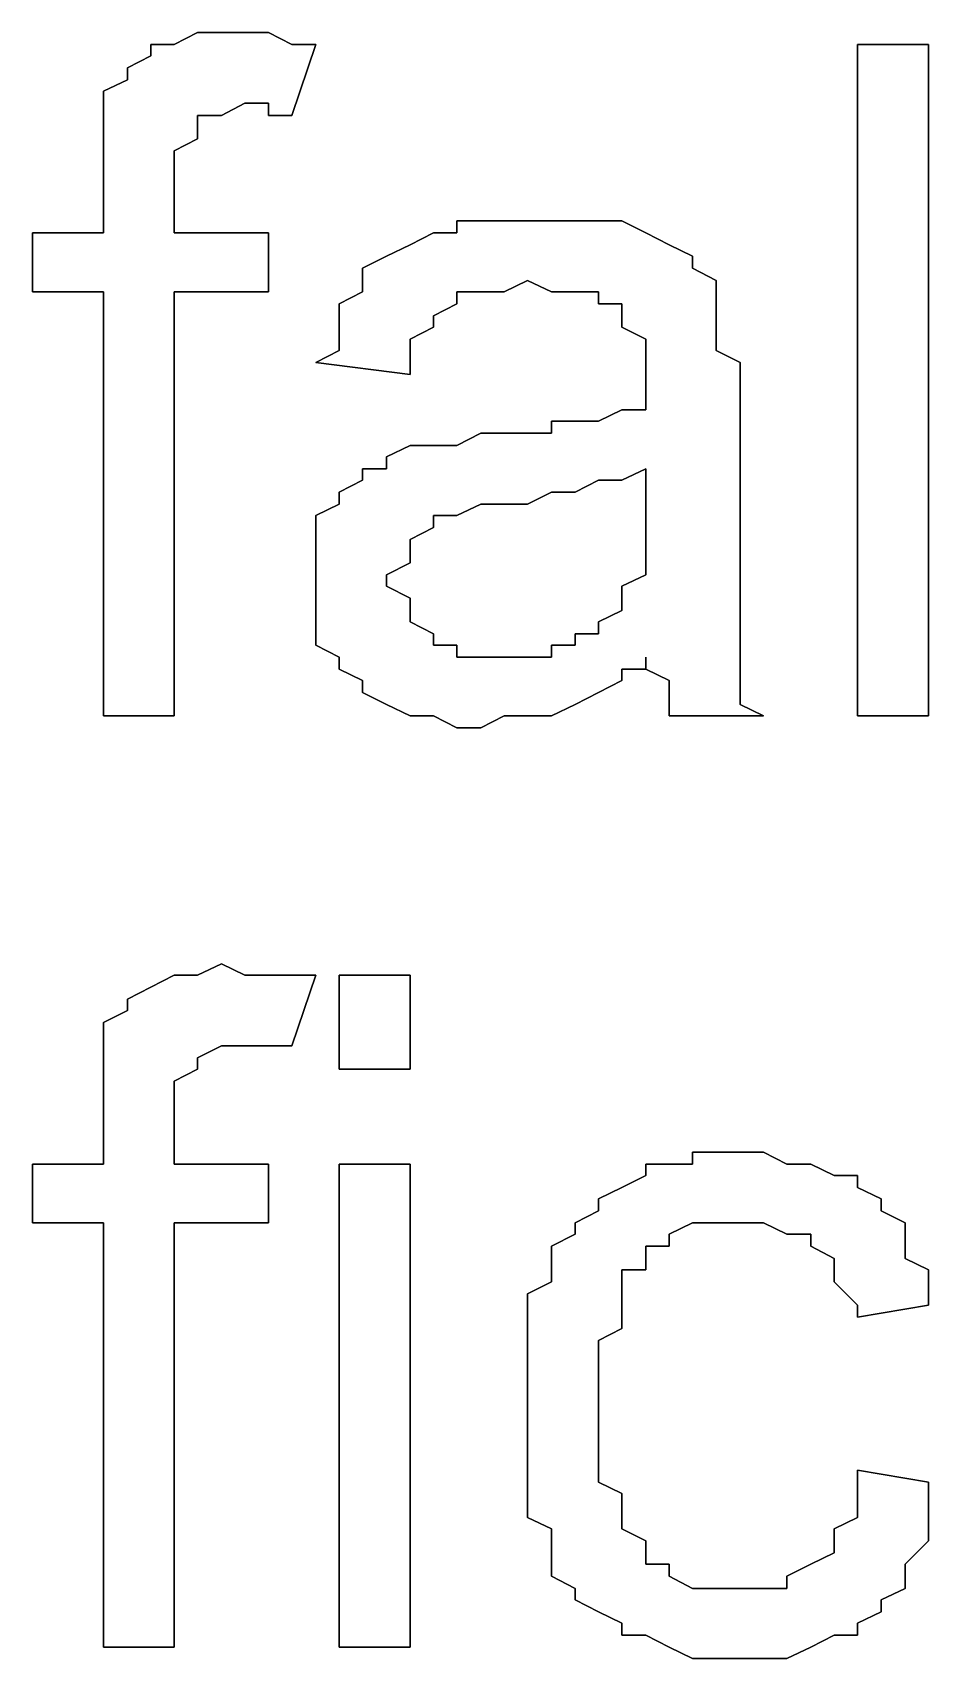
# Model space of a CAD drawing. Header units: metres. Extents: x 2.9 to 42.8, y 1.7 to 28.7.
# Drawn here: x 40.3401 to 40.4742, y 14.9243 to 15.1677 of the extents above; entities that cross this region are included whole.
import ezdxf

# ---------------------------------------------------------------- set-up
doc = ezdxf.new("R2010")
doc.units = ezdxf.units.M
doc.layers.add('GRIS', color=8, linetype='Continuous')

msp = doc.modelspace()

# ---------------------------------------------------------------- linework, layer by layer
at = {"layer": 'GRIS', "lineweight": -3}
for points in [[(40.3648, 15.1677), (40.3613, 15.1659), (40.3648, 15.1677)], [(40.3684, 15.1677), (40.3648, 15.1677), (40.3684, 15.1677)], [(40.3719, 15.1677), (40.3684, 15.1677), (40.3719, 15.1677)], [(40.3754, 15.1677), (40.3719, 15.1677), (40.3754, 15.1677)], [(40.3789, 15.1659), (40.3754, 15.1677), (40.3789, 15.1659)], [(40.3578, 15.1642), (40.3543, 15.1624), (40.3578, 15.1642)], [(40.3613, 15.1659), (40.3578, 15.1659), (40.3613, 15.1659)], [(40.3578, 15.1659), (40.3578, 15.1642), (40.3578, 15.1659)], [(40.3789, 15.1553), (40.3825, 15.1659), (40.3789, 15.1553)], [(40.3825, 15.1659), (40.3789, 15.1659), (40.3825, 15.1659)], [(40.4742, 15.1659), (40.4636, 15.1659), (40.4742, 15.1659)], [(40.4636, 15.1659), (40.4636, 15.0654), (40.4636, 15.1659)], [(40.4742, 15.0654), (40.4742, 15.1659), (40.4742, 15.0654)], [(40.3543, 15.1624), (40.3543, 15.1606), (40.3543, 15.1624)], [(40.3543, 15.1606), (40.3507, 15.1589), (40.3543, 15.1606)], [(40.3507, 15.1589), (40.3507, 15.1571), (40.3507, 15.1589)], [(40.3507, 15.1571), (40.3507, 15.1553), (40.3507, 15.1571)], [(40.3684, 15.1553), (40.3719, 15.1571), (40.3684, 15.1553)], [(40.3719, 15.1571), (40.3754, 15.1571), (40.3719, 15.1571)], [(40.3754, 15.1571), (40.3754, 15.1553), (40.3754, 15.1571)], [(40.3507, 15.1553), (40.3507, 15.1536), (40.3507, 15.1553)], [(40.3648, 15.1536), (40.3648, 15.1553), (40.3648, 15.1536)], [(40.3648, 15.1553), (40.3684, 15.1553), (40.3648, 15.1553)], [(40.3754, 15.1553), (40.3789, 15.1553), (40.3754, 15.1553)], [(40.3507, 15.1536), (40.3507, 15.1518), (40.3507, 15.1536)], [(40.3507, 15.1518), (40.3507, 15.1483), (40.3507, 15.1518)], [(40.3613, 15.15), (40.3648, 15.1518), (40.3613, 15.15)], [(40.3648, 15.1518), (40.3648, 15.1536), (40.3648, 15.1518)], [(40.3613, 15.1483), (40.3613, 15.15), (40.3613, 15.1483)], [(40.3507, 15.1483), (40.3507, 15.1465), (40.3507, 15.1483)], [(40.3613, 15.1448), (40.3613, 15.1483), (40.3613, 15.1448)], [(40.3507, 15.1465), (40.3507, 15.1377), (40.3507, 15.1465)], [(40.3613, 15.1377), (40.3613, 15.1448), (40.3613, 15.1377)], [(40.4072, 15.1395), (40.4036, 15.1395), (40.4072, 15.1395)], [(40.4036, 15.1395), (40.4036, 15.1377), (40.4036, 15.1395)], [(40.4107, 15.1395), (40.4072, 15.1395), (40.4107, 15.1395)], [(40.4142, 15.1395), (40.4107, 15.1395), (40.4142, 15.1395)], [(40.4178, 15.1395), (40.4142, 15.1395), (40.4178, 15.1395)], [(40.4213, 15.1395), (40.4178, 15.1395), (40.4213, 15.1395)], [(40.4248, 15.1395), (40.4213, 15.1395), (40.4248, 15.1395)], [(40.4283, 15.1395), (40.4248, 15.1395), (40.4283, 15.1395)], [(40.4319, 15.1377), (40.4283, 15.1395), (40.4319, 15.1377)], [(40.3507, 15.1377), (40.3401, 15.1377), (40.3507, 15.1377)], [(40.3401, 15.1377), (40.3401, 15.1289), (40.3401, 15.1377)], [(40.3754, 15.1377), (40.3613, 15.1377), (40.3754, 15.1377)], [(40.3754, 15.1289), (40.3754, 15.1377), (40.3754, 15.1289)], [(40.4001, 15.1377), (40.3966, 15.1359), (40.4001, 15.1377)], [(40.4036, 15.1377), (40.4001, 15.1377), (40.4036, 15.1377)], [(40.4354, 15.1359), (40.4319, 15.1377), (40.4354, 15.1359)], [(40.3966, 15.1359), (40.3931, 15.1342), (40.3966, 15.1359)], [(40.4389, 15.1342), (40.4354, 15.1359), (40.4389, 15.1342)], [(40.3931, 15.1342), (40.3895, 15.1324), (40.3931, 15.1342)], [(40.3895, 15.1324), (40.3895, 15.1306), (40.3895, 15.1324)], [(40.4389, 15.1324), (40.4389, 15.1342), (40.4389, 15.1324)], [(40.4424, 15.1306), (40.4389, 15.1324), (40.4424, 15.1306)], [(40.3895, 15.1306), (40.3895, 15.1289), (40.3895, 15.1306)], [(40.4107, 15.1289), (40.4142, 15.1306), (40.4107, 15.1289)], [(40.4142, 15.1306), (40.4178, 15.1289), (40.4142, 15.1306)], [(40.4424, 15.1289), (40.4424, 15.1306), (40.4424, 15.1289)], [(40.3401, 15.1289), (40.3507, 15.1289), (40.3401, 15.1289)], [(40.3507, 15.1289), (40.3507, 15.0654), (40.3507, 15.1289)], [(40.3613, 15.0654), (40.3613, 15.1289), (40.3613, 15.0654)], [(40.3613, 15.1289), (40.3754, 15.1289), (40.3613, 15.1289)], [(40.3895, 15.1289), (40.386, 15.1271), (40.3895, 15.1289)], [(40.4036, 15.1271), (40.4036, 15.1289), (40.4036, 15.1271)], [(40.4036, 15.1289), (40.4072, 15.1289), (40.4036, 15.1289)], [(40.4072, 15.1289), (40.4107, 15.1289), (40.4072, 15.1289)], [(40.4178, 15.1289), (40.4213, 15.1289), (40.4178, 15.1289)], [(40.4213, 15.1289), (40.4248, 15.1289), (40.4213, 15.1289)], [(40.4248, 15.1289), (40.4248, 15.1271), (40.4248, 15.1289)], [(40.4424, 15.1253), (40.4424, 15.1289), (40.4424, 15.1253)], [(40.386, 15.1271), (40.386, 15.1253), (40.386, 15.1271)], [(40.386, 15.1253), (40.386, 15.1236), (40.386, 15.1253)], [(40.4001, 15.1253), (40.4036, 15.1271), (40.4001, 15.1253)], [(40.4001, 15.1236), (40.4001, 15.1253), (40.4001, 15.1236)], [(40.4248, 15.1271), (40.4283, 15.1271), (40.4248, 15.1271)], [(40.4283, 15.1271), (40.4283, 15.1253), (40.4283, 15.1271)], [(40.4283, 15.1253), (40.4283, 15.1236), (40.4283, 15.1253)], [(40.4424, 15.1236), (40.4424, 15.1253), (40.4424, 15.1236)], [(40.386, 15.1236), (40.386, 15.1201), (40.386, 15.1236)], [(40.3966, 15.1218), (40.4001, 15.1236), (40.3966, 15.1218)], [(40.4283, 15.1236), (40.4319, 15.1218), (40.4283, 15.1236)], [(40.4424, 15.1218), (40.4424, 15.1236), (40.4424, 15.1218)], [(40.386, 15.1201), (40.3825, 15.1183), (40.386, 15.1201)], [(40.3966, 15.1201), (40.3966, 15.1218), (40.3966, 15.1201)], [(40.3966, 15.1165), (40.3966, 15.1201), (40.3966, 15.1165)], [(40.4319, 15.1218), (40.4319, 15.1201), (40.4319, 15.1218)], [(40.4319, 15.1201), (40.4319, 15.1183), (40.4319, 15.1201)], [(40.4424, 15.1201), (40.4424, 15.1218), (40.4424, 15.1201)], [(40.446, 15.1183), (40.4424, 15.1201), (40.446, 15.1183)], [(40.3825, 15.1183), (40.3966, 15.1165), (40.3825, 15.1183)], [(40.4319, 15.1183), (40.4319, 15.1148), (40.4319, 15.1183)], [(40.446, 15.1148), (40.446, 15.1183), (40.446, 15.1148)], [(40.4319, 15.1148), (40.4319, 15.1112), (40.4319, 15.1148)], [(40.446, 15.113), (40.446, 15.1148), (40.446, 15.113)], [(40.446, 15.0971), (40.446, 15.113), (40.446, 15.0971)], [(40.4283, 15.1112), (40.4248, 15.1095), (40.4283, 15.1112)], [(40.4319, 15.1112), (40.4283, 15.1112), (40.4319, 15.1112)], [(40.4213, 15.1095), (40.4178, 15.1095), (40.4213, 15.1095)], [(40.4178, 15.1095), (40.4178, 15.1077), (40.4178, 15.1095)], [(40.4248, 15.1095), (40.4213, 15.1095), (40.4248, 15.1095)], [(40.3966, 15.1059), (40.3931, 15.1042), (40.3966, 15.1059)], [(40.4001, 15.1059), (40.3966, 15.1059), (40.4001, 15.1059)], [(40.4036, 15.1059), (40.4001, 15.1059), (40.4036, 15.1059)], [(40.4072, 15.1077), (40.4036, 15.1059), (40.4072, 15.1077)], [(40.4107, 15.1077), (40.4072, 15.1077), (40.4107, 15.1077)], [(40.4142, 15.1077), (40.4107, 15.1077), (40.4142, 15.1077)], [(40.4178, 15.1077), (40.4142, 15.1077), (40.4178, 15.1077)], [(40.3931, 15.1042), (40.3931, 15.1024), (40.3931, 15.1042)], [(40.3895, 15.1007), (40.386, 15.0989), (40.3895, 15.1007)], [(40.3931, 15.1024), (40.3895, 15.1024), (40.3931, 15.1024)], [(40.3895, 15.1024), (40.3895, 15.1007), (40.3895, 15.1024)], [(40.4213, 15.0989), (40.4248, 15.1007), (40.4213, 15.0989)], [(40.4248, 15.1007), (40.4283, 15.1007), (40.4248, 15.1007)], [(40.4283, 15.1007), (40.4319, 15.1024), (40.4283, 15.1007)], [(40.4319, 15.1024), (40.4319, 15.0971), (40.4319, 15.1024)], [(40.386, 15.0989), (40.386, 15.0971), (40.386, 15.0989)], [(40.4142, 15.0971), (40.4178, 15.0989), (40.4142, 15.0971)], [(40.4178, 15.0989), (40.4213, 15.0989), (40.4178, 15.0989)], [(40.386, 15.0971), (40.3825, 15.0954), (40.386, 15.0971)], [(40.4036, 15.0954), (40.4072, 15.0971), (40.4036, 15.0954)], [(40.4072, 15.0971), (40.4107, 15.0971), (40.4072, 15.0971)], [(40.4107, 15.0971), (40.4142, 15.0971), (40.4107, 15.0971)], [(40.4319, 15.0971), (40.4319, 15.0936), (40.4319, 15.0971)], [(40.446, 15.0918), (40.446, 15.0971), (40.446, 15.0918)], [(40.3825, 15.0954), (40.3825, 15.0936), (40.3825, 15.0954)], [(40.3825, 15.0936), (40.3825, 15.0918), (40.3825, 15.0936)], [(40.3966, 15.0918), (40.4001, 15.0936), (40.3966, 15.0918)], [(40.4001, 15.0936), (40.4001, 15.0954), (40.4001, 15.0936)], [(40.4001, 15.0954), (40.4036, 15.0954), (40.4001, 15.0954)], [(40.4319, 15.0936), (40.4319, 15.0918), (40.4319, 15.0936)], [(40.3825, 15.0918), (40.3825, 15.0901), (40.3825, 15.0918)], [(40.3966, 15.0883), (40.3966, 15.0918), (40.3966, 15.0883)], [(40.4319, 15.0918), (40.4319, 15.0901), (40.4319, 15.0918)], [(40.446, 15.0901), (40.446, 15.0918), (40.446, 15.0901)], [(40.3825, 15.0901), (40.3825, 15.0883), (40.3825, 15.0901)], [(40.4319, 15.0901), (40.4319, 15.0865), (40.4319, 15.0901)], [(40.446, 15.0865), (40.446, 15.0901), (40.446, 15.0865)], [(40.3825, 15.0883), (40.3825, 15.0848), (40.3825, 15.0883)], [(40.3931, 15.0865), (40.3966, 15.0883), (40.3931, 15.0865)], [(40.3931, 15.0848), (40.3931, 15.0865), (40.3931, 15.0848)], [(40.4319, 15.0865), (40.4283, 15.0848), (40.4319, 15.0865)], [(40.446, 15.083), (40.446, 15.0865), (40.446, 15.083)], [(40.3825, 15.0848), (40.3825, 15.083), (40.3825, 15.0848)], [(40.3966, 15.083), (40.3931, 15.0848), (40.3966, 15.083)], [(40.4283, 15.0848), (40.4283, 15.083), (40.4283, 15.0848)], [(40.3825, 15.083), (40.3825, 15.0795), (40.3825, 15.083)], [(40.3966, 15.0812), (40.3966, 15.083), (40.3966, 15.0812)], [(40.3966, 15.0795), (40.3966, 15.0812), (40.3966, 15.0795)], [(40.4283, 15.0812), (40.4248, 15.0795), (40.4283, 15.0812)], [(40.4283, 15.083), (40.4283, 15.0812), (40.4283, 15.083)], [(40.446, 15.0812), (40.446, 15.083), (40.446, 15.0812)], [(40.446, 15.0795), (40.446, 15.0812), (40.446, 15.0795)], [(40.3825, 15.0795), (40.3825, 15.0777), (40.3825, 15.0795)], [(40.4001, 15.0777), (40.3966, 15.0795), (40.4001, 15.0777)], [(40.4248, 15.0795), (40.4248, 15.0777), (40.4248, 15.0795)], [(40.446, 15.0777), (40.446, 15.0795), (40.446, 15.0777)], [(40.3825, 15.0777), (40.3825, 15.076), (40.3825, 15.0777)], [(40.4001, 15.076), (40.4001, 15.0777), (40.4001, 15.076)], [(40.4248, 15.0777), (40.4213, 15.0777), (40.4248, 15.0777)], [(40.4213, 15.0777), (40.4213, 15.076), (40.4213, 15.0777)], [(40.446, 15.076), (40.446, 15.0777), (40.446, 15.076)], [(40.3825, 15.076), (40.386, 15.0742), (40.3825, 15.076)], [(40.386, 15.0742), (40.386, 15.0724), (40.386, 15.0742)], [(40.4036, 15.076), (40.4001, 15.076), (40.4036, 15.076)], [(40.4036, 15.0742), (40.4036, 15.076), (40.4036, 15.0742)], [(40.4072, 15.0742), (40.4036, 15.0742), (40.4072, 15.0742)], [(40.4107, 15.0742), (40.4072, 15.0742), (40.4107, 15.0742)], [(40.4142, 15.0742), (40.4107, 15.0742), (40.4142, 15.0742)], [(40.4178, 15.0742), (40.4142, 15.0742), (40.4178, 15.0742)], [(40.4213, 15.076), (40.4178, 15.076), (40.4213, 15.076)], [(40.4178, 15.076), (40.4178, 15.0742), (40.4178, 15.076)], [(40.4319, 15.0742), (40.4319, 15.0724), (40.4319, 15.0742)], [(40.4319, 15.0724), (40.4319, 15.0742), (40.4319, 15.0724)], [(40.446, 15.0742), (40.446, 15.076), (40.446, 15.0742)], [(40.446, 15.0724), (40.446, 15.0742), (40.446, 15.0724)], [(40.386, 15.0724), (40.3895, 15.0707), (40.386, 15.0724)], [(40.4283, 15.0707), (40.4283, 15.0724), (40.4283, 15.0707)], [(40.4283, 15.0724), (40.4319, 15.0724), (40.4283, 15.0724)], [(40.4319, 15.0724), (40.4354, 15.0707), (40.4319, 15.0724)], [(40.446, 15.0707), (40.446, 15.0724), (40.446, 15.0707)], [(40.3895, 15.0707), (40.3895, 15.0689), (40.3895, 15.0707)], [(40.3895, 15.0689), (40.3931, 15.0671), (40.3895, 15.0689)], [(40.4213, 15.0671), (40.4248, 15.0689), (40.4213, 15.0671)], [(40.4248, 15.0689), (40.4283, 15.0707), (40.4248, 15.0689)], [(40.4354, 15.0707), (40.4354, 15.0689), (40.4354, 15.0707)], [(40.4354, 15.0689), (40.4354, 15.0654), (40.4354, 15.0689)], [(40.446, 15.0671), (40.446, 15.0707), (40.446, 15.0671)], [(40.3931, 15.0671), (40.3966, 15.0654), (40.3931, 15.0671)], [(40.4178, 15.0654), (40.4213, 15.0671), (40.4178, 15.0654)], [(40.4495, 15.0654), (40.446, 15.0671), (40.4495, 15.0654)], [(40.3507, 15.0654), (40.3613, 15.0654), (40.3507, 15.0654)], [(40.3966, 15.0654), (40.4001, 15.0654), (40.3966, 15.0654)], [(40.4001, 15.0654), (40.4036, 15.0636), (40.4001, 15.0654)], [(40.4072, 15.0636), (40.4107, 15.0654), (40.4072, 15.0636)], [(40.4107, 15.0654), (40.4142, 15.0654), (40.4107, 15.0654)], [(40.4142, 15.0654), (40.4178, 15.0654), (40.4142, 15.0654)], [(40.4354, 15.0654), (40.4495, 15.0654), (40.4354, 15.0654)], [(40.4636, 15.0654), (40.4742, 15.0654), (40.4636, 15.0654)], [(40.4036, 15.0636), (40.4072, 15.0636), (40.4036, 15.0636)], [(40.3684, 15.0283), (40.3648, 15.0266), (40.3684, 15.0283)], [(40.3719, 15.0266), (40.3684, 15.0283), (40.3719, 15.0266)], [(40.3613, 15.0266), (40.3578, 15.0248), (40.3613, 15.0266)], [(40.3648, 15.0266), (40.3613, 15.0266), (40.3648, 15.0266)], [(40.3754, 15.0266), (40.3719, 15.0266), (40.3754, 15.0266)], [(40.3789, 15.0266), (40.3754, 15.0266), (40.3789, 15.0266)], [(40.3789, 15.016), (40.3825, 15.0266), (40.3789, 15.016)], [(40.3825, 15.0266), (40.3789, 15.0266), (40.3825, 15.0266)], [(40.3966, 15.0266), (40.386, 15.0266), (40.3966, 15.0266)], [(40.386, 15.0266), (40.386, 15.0125), (40.386, 15.0266)], [(40.3966, 15.0125), (40.3966, 15.0266), (40.3966, 15.0125)], [(40.3578, 15.0248), (40.3543, 15.023), (40.3578, 15.0248)], [(40.3543, 15.023), (40.3543, 15.0213), (40.3543, 15.023)], [(40.3543, 15.0213), (40.3507, 15.0195), (40.3543, 15.0213)], [(40.3507, 15.0195), (40.3507, 15.016), (40.3507, 15.0195)], [(40.3507, 15.016), (40.3507, 15.0142), (40.3507, 15.016)], [(40.3648, 15.0142), (40.3684, 15.016), (40.3648, 15.0142)], [(40.3684, 15.016), (40.3719, 15.016), (40.3684, 15.016)], [(40.3719, 15.016), (40.3754, 15.016), (40.3719, 15.016)], [(40.3754, 15.016), (40.3789, 15.016), (40.3754, 15.016)], [(40.3507, 15.0142), (40.3507, 15.0125), (40.3507, 15.0142)], [(40.3648, 15.0125), (40.3648, 15.0142), (40.3648, 15.0125)], [(40.3507, 15.0125), (40.3507, 15.0089), (40.3507, 15.0125)], [(40.3613, 15.0107), (40.3648, 15.0125), (40.3613, 15.0107)], [(40.3613, 15.0072), (40.3613, 15.0107), (40.3613, 15.0072)], [(40.386, 15.0125), (40.3966, 15.0125), (40.386, 15.0125)], [(40.3507, 15.0089), (40.3507, 15.0054), (40.3507, 15.0089)], [(40.3613, 15.0054), (40.3613, 15.0072), (40.3613, 15.0054)], [(40.3507, 15.0054), (40.3507, 14.9983), (40.3507, 15.0054)], [(40.3613, 14.9983), (40.3613, 15.0054), (40.3613, 14.9983)], [(40.4424, 15.0001), (40.4389, 15.0001), (40.4424, 15.0001)], [(40.4389, 15.0001), (40.4389, 14.9983), (40.4389, 15.0001)], [(40.446, 15.0001), (40.4424, 15.0001), (40.446, 15.0001)], [(40.4495, 15.0001), (40.446, 15.0001), (40.4495, 15.0001)], [(40.453, 14.9983), (40.4495, 15.0001), (40.453, 14.9983)], [(40.3507, 14.9983), (40.3401, 14.9983), (40.3507, 14.9983)], [(40.3401, 14.9983), (40.3401, 14.9895), (40.3401, 14.9983)], [(40.3754, 14.9983), (40.3613, 14.9983), (40.3754, 14.9983)], [(40.3754, 14.9895), (40.3754, 14.9983), (40.3754, 14.9895)], [(40.3966, 14.9983), (40.386, 14.9983), (40.3966, 14.9983)], [(40.386, 14.9983), (40.386, 14.926), (40.386, 14.9983)], [(40.3966, 14.926), (40.3966, 14.9983), (40.3966, 14.926)], [(40.4319, 14.9966), (40.4283, 14.9948), (40.4319, 14.9966)], [(40.4354, 14.9983), (40.4319, 14.9983), (40.4354, 14.9983)], [(40.4319, 14.9983), (40.4319, 14.9966), (40.4319, 14.9983)], [(40.4389, 14.9983), (40.4354, 14.9983), (40.4389, 14.9983)], [(40.4566, 14.9983), (40.453, 14.9983), (40.4566, 14.9983)], [(40.4601, 14.9966), (40.4566, 14.9983), (40.4601, 14.9966)], [(40.4636, 14.9966), (40.4601, 14.9966), (40.4636, 14.9966)], [(40.4636, 14.9948), (40.4636, 14.9966), (40.4636, 14.9948)], [(40.4283, 14.9948), (40.4248, 14.9931), (40.4283, 14.9948)], [(40.4671, 14.9931), (40.4636, 14.9948), (40.4671, 14.9931)], [(40.4248, 14.9913), (40.4213, 14.9895), (40.4248, 14.9913)], [(40.4248, 14.9931), (40.4248, 14.9913), (40.4248, 14.9931)], [(40.4671, 14.9913), (40.4671, 14.9931), (40.4671, 14.9913)], [(40.4707, 14.9895), (40.4671, 14.9913), (40.4707, 14.9895)], [(40.3401, 14.9895), (40.3507, 14.9895), (40.3401, 14.9895)], [(40.3507, 14.9895), (40.3507, 14.926), (40.3507, 14.9895)], [(40.3613, 14.926), (40.3613, 14.9895), (40.3613, 14.926)], [(40.3613, 14.9895), (40.3754, 14.9895), (40.3613, 14.9895)], [(40.4213, 14.9895), (40.4213, 14.9878), (40.4213, 14.9895)], [(40.4354, 14.9878), (40.4389, 14.9895), (40.4354, 14.9878)], [(40.4389, 14.9895), (40.4424, 14.9895), (40.4389, 14.9895)], [(40.4424, 14.9895), (40.446, 14.9895), (40.4424, 14.9895)], [(40.446, 14.9895), (40.4495, 14.9895), (40.446, 14.9895)], [(40.4495, 14.9895), (40.453, 14.9878), (40.4495, 14.9895)], [(40.4707, 14.9878), (40.4707, 14.9895), (40.4707, 14.9878)], [(40.4213, 14.9878), (40.4178, 14.986), (40.4213, 14.9878)], [(40.4354, 14.986), (40.4354, 14.9878), (40.4354, 14.986)], [(40.453, 14.9878), (40.4566, 14.9878), (40.453, 14.9878)], [(40.4566, 14.9878), (40.4566, 14.986), (40.4566, 14.9878)], [(40.4707, 14.9842), (40.4707, 14.9878), (40.4707, 14.9842)], [(40.4178, 14.986), (40.4178, 14.9842), (40.4178, 14.986)], [(40.4178, 14.9842), (40.4178, 14.9825), (40.4178, 14.9842)], [(40.4319, 14.9842), (40.4319, 14.986), (40.4319, 14.9842)], [(40.4319, 14.986), (40.4354, 14.986), (40.4319, 14.986)], [(40.4319, 14.9825), (40.4319, 14.9842), (40.4319, 14.9825)], [(40.4566, 14.986), (40.4601, 14.9842), (40.4566, 14.986)], [(40.4601, 14.9842), (40.4601, 14.9825), (40.4601, 14.9842)], [(40.4742, 14.9825), (40.4707, 14.9842), (40.4742, 14.9825)], [(40.4178, 14.9825), (40.4178, 14.9807), (40.4178, 14.9825)], [(40.4283, 14.9807), (40.4283, 14.9825), (40.4283, 14.9807)], [(40.4283, 14.9825), (40.4319, 14.9825), (40.4283, 14.9825)], [(40.4601, 14.9825), (40.4601, 14.9807), (40.4601, 14.9825)], [(40.4742, 14.9807), (40.4742, 14.9825), (40.4742, 14.9807)], [(40.4178, 14.9807), (40.4142, 14.9789), (40.4178, 14.9807)], [(40.4142, 14.9789), (40.4142, 14.9772), (40.4142, 14.9789)], [(40.4283, 14.9789), (40.4283, 14.9807), (40.4283, 14.9789)], [(40.4283, 14.9754), (40.4283, 14.9789), (40.4283, 14.9754)], [(40.4601, 14.9807), (40.4636, 14.9772), (40.4601, 14.9807)], [(40.4742, 14.9772), (40.4742, 14.9807), (40.4742, 14.9772)], [(40.4142, 14.9772), (40.4142, 14.9737), (40.4142, 14.9772)], [(40.4636, 14.9772), (40.4636, 14.9754), (40.4636, 14.9772)], [(40.4636, 14.9754), (40.4742, 14.9772), (40.4636, 14.9754)], [(40.4283, 14.9737), (40.4283, 14.9754), (40.4283, 14.9737)], [(40.4142, 14.9737), (40.4142, 14.9719), (40.4142, 14.9737)], [(40.4142, 14.9719), (40.4142, 14.9701), (40.4142, 14.9719)], [(40.4248, 14.9719), (40.4283, 14.9737), (40.4248, 14.9719)], [(40.4248, 14.9684), (40.4248, 14.9719), (40.4248, 14.9684)], [(40.4142, 14.9701), (40.4142, 14.9666), (40.4142, 14.9701)], [(40.4248, 14.9666), (40.4248, 14.9684), (40.4248, 14.9666)], [(40.4142, 14.9666), (40.4142, 14.9648), (40.4142, 14.9666)], [(40.4142, 14.9648), (40.4142, 14.9613), (40.4142, 14.9648)], [(40.4248, 14.9631), (40.4248, 14.9666), (40.4248, 14.9631)], [(40.4248, 14.9613), (40.4248, 14.9631), (40.4248, 14.9613)], [(40.4142, 14.9613), (40.4142, 14.9595), (40.4142, 14.9613)], [(40.4142, 14.9595), (40.4142, 14.9578), (40.4142, 14.9595)], [(40.4248, 14.9595), (40.4248, 14.9613), (40.4248, 14.9595)], [(40.4248, 14.956), (40.4248, 14.9595), (40.4248, 14.956)], [(40.4142, 14.9578), (40.4142, 14.9542), (40.4142, 14.9578)], [(40.4248, 14.9542), (40.4248, 14.956), (40.4248, 14.9542)], [(40.4142, 14.9542), (40.4142, 14.9525), (40.4142, 14.9542)], [(40.4142, 14.9525), (40.4142, 14.949), (40.4142, 14.9525)], [(40.4248, 14.9507), (40.4248, 14.9542), (40.4248, 14.9507)], [(40.4636, 14.9525), (40.4636, 14.9507), (40.4636, 14.9525)], [(40.4742, 14.9507), (40.4636, 14.9525), (40.4742, 14.9507)], [(40.4283, 14.949), (40.4248, 14.9507), (40.4283, 14.949)], [(40.4636, 14.9507), (40.4636, 14.949), (40.4636, 14.9507)], [(40.4742, 14.949), (40.4742, 14.9507), (40.4742, 14.949)], [(40.4142, 14.949), (40.4142, 14.9472), (40.4142, 14.949)], [(40.4142, 14.9472), (40.4142, 14.9454), (40.4142, 14.9472)], [(40.4283, 14.9472), (40.4283, 14.949), (40.4283, 14.9472)], [(40.4283, 14.9454), (40.4283, 14.9472), (40.4283, 14.9454)], [(40.4636, 14.949), (40.4636, 14.9454), (40.4636, 14.949)], [(40.4742, 14.9454), (40.4742, 14.949), (40.4742, 14.9454)], [(40.4142, 14.9454), (40.4178, 14.9437), (40.4142, 14.9454)], [(40.4283, 14.9437), (40.4283, 14.9454), (40.4283, 14.9437)], [(40.4636, 14.9454), (40.4601, 14.9437), (40.4636, 14.9454)], [(40.4742, 14.9437), (40.4742, 14.9454), (40.4742, 14.9437)], [(40.4178, 14.9437), (40.4178, 14.9401), (40.4178, 14.9437)], [(40.4319, 14.9419), (40.4283, 14.9437), (40.4319, 14.9419)], [(40.4601, 14.9437), (40.4601, 14.9419), (40.4601, 14.9437)], [(40.4742, 14.9419), (40.4742, 14.9437), (40.4742, 14.9419)], [(40.4178, 14.9401), (40.4178, 14.9384), (40.4178, 14.9401)], [(40.4319, 14.9401), (40.4319, 14.9419), (40.4319, 14.9401)], [(40.4319, 14.9384), (40.4319, 14.9401), (40.4319, 14.9384)], [(40.4601, 14.9401), (40.4566, 14.9384), (40.4601, 14.9401)], [(40.4601, 14.9419), (40.4601, 14.9401), (40.4601, 14.9419)], [(40.4707, 14.9384), (40.4742, 14.9419), (40.4707, 14.9384)], [(40.4178, 14.9384), (40.4178, 14.9366), (40.4178, 14.9384)], [(40.4354, 14.9384), (40.4319, 14.9384), (40.4354, 14.9384)], [(40.4354, 14.9366), (40.4354, 14.9384), (40.4354, 14.9366)], [(40.4566, 14.9384), (40.453, 14.9366), (40.4566, 14.9384)], [(40.4707, 14.9366), (40.4707, 14.9384), (40.4707, 14.9366)], [(40.4178, 14.9366), (40.4213, 14.9348), (40.4178, 14.9366)], [(40.4389, 14.9348), (40.4354, 14.9366), (40.4389, 14.9348)], [(40.453, 14.9366), (40.453, 14.9348), (40.453, 14.9366)], [(40.4707, 14.9348), (40.4707, 14.9366), (40.4707, 14.9348)], [(40.4213, 14.9348), (40.4213, 14.9331), (40.4213, 14.9348)], [(40.4213, 14.9331), (40.4248, 14.9313), (40.4213, 14.9331)], [(40.4424, 14.9348), (40.4389, 14.9348), (40.4424, 14.9348)], [(40.446, 14.9348), (40.4424, 14.9348), (40.446, 14.9348)], [(40.4495, 14.9348), (40.446, 14.9348), (40.4495, 14.9348)], [(40.453, 14.9348), (40.4495, 14.9348), (40.453, 14.9348)], [(40.4671, 14.9331), (40.4707, 14.9348), (40.4671, 14.9331)], [(40.4671, 14.9313), (40.4671, 14.9331), (40.4671, 14.9313)], [(40.4248, 14.9313), (40.4283, 14.9296), (40.4248, 14.9313)], [(40.4636, 14.9296), (40.4671, 14.9313), (40.4636, 14.9296)], [(40.4283, 14.9296), (40.4283, 14.9278), (40.4283, 14.9296)], [(40.4283, 14.9278), (40.4319, 14.9278), (40.4283, 14.9278)], [(40.4319, 14.9278), (40.4354, 14.926), (40.4319, 14.9278)], [(40.4566, 14.926), (40.4601, 14.9278), (40.4566, 14.926)], [(40.4601, 14.9278), (40.4636, 14.9278), (40.4601, 14.9278)], [(40.4636, 14.9278), (40.4636, 14.9296), (40.4636, 14.9278)], [(40.3507, 14.926), (40.3613, 14.926), (40.3507, 14.926)], [(40.386, 14.926), (40.3966, 14.926), (40.386, 14.926)], [(40.4354, 14.926), (40.4389, 14.9243), (40.4354, 14.926)], [(40.453, 14.9243), (40.4566, 14.926), (40.453, 14.9243)], [(40.4389, 14.9243), (40.4424, 14.9243), (40.4389, 14.9243)], [(40.4424, 14.9243), (40.446, 14.9243), (40.4424, 14.9243)], [(40.446, 14.9243), (40.4495, 14.9243), (40.446, 14.9243)], [(40.4495, 14.9243), (40.453, 14.9243), (40.4495, 14.9243)]]:
    msp.add_lwpolyline(points, dxfattribs=at)

doc.saveas('drawing.dxf')
